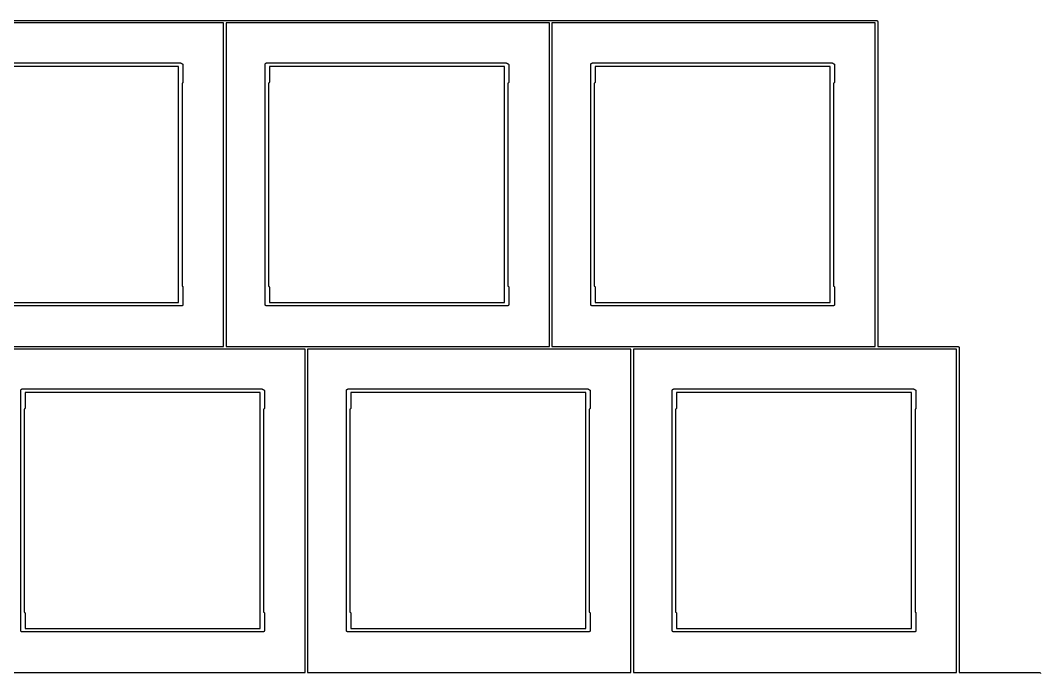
# Model space of a CAD drawing. Extents: x 111 to 240, y -138 to -61.
# Drawn here: x 175.4 to 235, y -99.5 to -61.3 of the extents above; entities that cross this region are included whole.
import ezdxf

# ---------------------------------------------------------------- set-up
doc = ezdxf.new("R2010")
doc.units = 0
doc.header["$MEASUREMENT"] = 0
doc.layers.add('BLACK', color=7, linetype='CONTINUOUS')

msp = doc.modelspace()

# ---------------------------------------------------------------- linework, layer by layer
at = {"layer": 'BLACK', "linetype": 'CONTINUOUS'}
for p, q in [((111.118, -61.3295), (225.432, -61.3295)), ((225.432, -61.3295), (225.432, -61.3295)), ((225.432, -61.3295), (225.438, -61.3295)), ((225.438, -61.3295), (225.444, -61.3318)), ((225.444, -61.3318), (225.451, -61.3329)), ((225.451, -61.3329), (225.457, -61.3363)), ((225.457, -61.3363), (225.463, -61.3385)), ((225.463, -61.3385), (225.468, -61.3428)), ((225.468, -61.3428), (225.474, -61.3462)), ((225.474, -61.3462), (225.478, -61.3513)), ((225.478, -61.3513), (225.483, -61.3555)), ((225.483, -61.3555), (225.487, -61.3613)), ((225.487, -61.3613), (225.491, -61.3664)), ((225.491, -61.3664), (225.493, -61.3727)), ((225.493, -61.3727), (225.497, -61.3785)), ((225.497, -61.3785), (225.498, -61.385)), ((225.498, -61.385), (225.5, -61.3913)), ((225.5, -61.3913), (225.5, -61.3979)), ((225.5, -61.3979), (225.5, -61.3979)), ((225.5, -61.3979), (225.5, -80.3795)), ((187.25, -61.4795), (168.35, -61.4795)), ((187.25, -80.3795), (187.25, -61.4795)), ((206.3, -61.4795), (187.4, -61.4795)), ((187.4, -61.4795), (187.4, -80.3795)), ((206.3, -80.3795), (206.3, -61.4795)), ((225.35, -61.4795), (206.45, -61.4795)), ((206.45, -61.4795), (206.45, -80.3795)), ((225.35, -80.3795), (225.35, -61.4795)), ((170.713, -63.8152), (184.73, -63.8152)), ((184.73, -63.8152), (184.739, -63.8152)), ((184.73, -63.8152), (184.73, -63.8152)), ((184.739, -63.8152), (184.747, -63.8182)), ((184.747, -63.8182), (184.756, -63.8198)), ((184.756, -63.8198), (184.764, -63.8242)), ((184.764, -63.8242), (184.772, -63.8273)), ((184.772, -63.8273), (184.779, -63.833)), ((184.779, -63.833), (184.787, -63.8374)), ((189.707, -63.8374), (189.715, -63.833)), ((189.715, -63.833), (189.721, -63.8273)), ((189.721, -63.8273), (189.73, -63.8242)), ((189.73, -63.8242), (189.737, -63.8198)), ((189.737, -63.8198), (189.746, -63.8182)), ((189.746, -63.8182), (189.755, -63.8152)), ((189.755, -63.8152), (189.763, -63.8152)), ((189.763, -63.8152), (189.763, -63.8152)), ((189.763, -63.8152), (203.78, -63.8152)), ((203.78, -63.8152), (203.789, -63.8152)), ((203.78, -63.8152), (203.78, -63.8152)), ((203.789, -63.8152), (203.797, -63.8182)), ((203.797, -63.8182), (203.806, -63.8198)), ((203.806, -63.8198), (203.814, -63.8242)), ((203.814, -63.8242), (203.822, -63.8273)), ((203.822, -63.8273), (203.829, -63.833)), ((203.829, -63.833), (203.837, -63.8374)), ((208.756, -63.8374), (208.763, -63.833)), ((208.763, -63.833), (208.77, -63.8273)), ((208.77, -63.8273), (208.778, -63.8242)), ((208.778, -63.8242), (208.786, -63.8198)), ((208.786, -63.8198), (208.795, -63.8182)), ((208.795, -63.8182), (208.803, -63.8152)), ((208.803, -63.8152), (208.812, -63.8152)), ((208.812, -63.8152), (208.812, -63.8152)), ((208.812, -63.8152), (222.83, -63.8152)), ((222.83, -63.8152), (222.839, -63.8152)), ((222.83, -63.8152), (222.83, -63.8152)), ((222.839, -63.8152), (222.847, -63.8182)), ((222.847, -63.8182), (222.856, -63.8198)), ((222.856, -63.8198), (222.864, -63.8242)), ((222.864, -63.8242), (222.872, -63.8273)), ((222.872, -63.8273), (222.879, -63.833)), ((222.879, -63.833), (222.887, -63.8374)), ((184.621, -64.0152), (170.875, -64.0152)), ((184.622, -77.8145), (184.621, -64.0152)), ((184.787, -63.8374), (184.792, -63.8442)), ((184.792, -63.8442), (184.799, -63.8499)), ((184.799, -63.8499), (184.802, -63.8545)), ((184.802, -63.8545), (184.807, -63.8545)), ((184.807, -63.8545), (184.807, -63.8545)), ((184.807, -63.8545), (184.813, -63.8545)), ((184.813, -63.8545), (184.819, -63.8568)), ((184.819, -63.8568), (184.826, -63.8579)), ((184.826, -63.8579), (184.832, -63.8613)), ((184.832, -63.8613), (184.838, -63.8635)), ((184.838, -63.8635), (184.843, -63.8678)), ((184.843, -63.8678), (184.849, -63.8712)), ((184.849, -63.8712), (184.853, -63.8763)), ((184.853, -63.8763), (184.858, -63.8805)), ((184.858, -63.8805), (184.862, -63.8863)), ((184.862, -63.8863), (184.866, -63.8914)), ((184.866, -63.8914), (184.868, -63.8977)), ((184.868, -63.8977), (184.872, -63.9035)), ((184.872, -63.9035), (184.873, -63.91)), ((184.873, -63.91), (184.875, -63.9163)), ((184.875, -63.9163), (184.875, -63.9229)), ((184.875, -63.9229), (184.875, -63.9229)), ((184.875, -63.9229), (184.875, -64.9361)), ((189.672, -63.8976), (189.675, -63.8892)), ((189.672, -63.9065), (189.672, -63.8976)), ((189.672, -77.9232), (189.672, -63.9065)), ((189.675, -63.8892), (189.677, -63.8805)), ((189.677, -63.8805), (189.681, -63.8728)), ((189.681, -63.8728), (189.684, -63.8644)), ((189.684, -63.8644), (189.69, -63.8576)), ((189.69, -63.8576), (189.694, -63.8499)), ((189.694, -63.8499), (189.701, -63.8442)), ((189.701, -63.8442), (189.707, -63.8374)), ((189.925, -64.0152), (189.925, -64.9361)), ((203.671, -64.0152), (189.925, -64.0152)), ((203.672, -77.8145), (203.671, -64.0152)), ((203.837, -63.8374), (203.842, -63.8442)), ((203.842, -63.8442), (203.849, -63.8499)), ((203.849, -63.8499), (203.852, -63.8545)), ((203.852, -63.8545), (203.857, -63.8545)), ((203.857, -63.8545), (203.857, -63.8545)), ((203.857, -63.8545), (203.863, -63.8545)), ((203.863, -63.8545), (203.869, -63.8568)), ((203.869, -63.8568), (203.876, -63.8579)), ((203.876, -63.8579), (203.882, -63.8613)), ((203.882, -63.8613), (203.888, -63.8635)), ((203.888, -63.8635), (203.893, -63.8678)), ((203.893, -63.8678), (203.899, -63.8712)), ((203.899, -63.8712), (203.903, -63.8763)), ((203.903, -63.8763), (203.908, -63.8805)), ((203.908, -63.8805), (203.912, -63.8863)), ((203.912, -63.8863), (203.916, -63.8914)), ((203.916, -63.8914), (203.918, -63.8977)), ((203.918, -63.8977), (203.922, -63.9035)), ((203.922, -63.9035), (203.923, -63.91)), ((203.923, -63.91), (203.925, -63.9163)), ((203.925, -63.9163), (203.925, -63.9229)), ((203.925, -63.9229), (203.925, -63.9229)), ((203.925, -63.9229), (203.925, -64.9361)), ((208.721, -63.8976), (208.724, -63.8892)), ((208.721, -63.9065), (208.721, -63.8976)), ((208.721, -77.9232), (208.721, -63.9065)), ((208.724, -63.8892), (208.725, -63.8805)), ((208.725, -63.8805), (208.73, -63.8728)), ((208.73, -63.8728), (208.733, -63.8644)), ((208.733, -63.8644), (208.739, -63.8576)), ((208.739, -63.8576), (208.743, -63.8499)), ((208.743, -63.8499), (208.75, -63.8442)), ((208.75, -63.8442), (208.756, -63.8374)), ((208.975, -64.0152), (208.975, -64.9361)), ((222.721, -64.0152), (208.975, -64.0152)), ((222.722, -77.8145), (222.721, -64.0152)), ((222.887, -63.8374), (222.892, -63.8442)), ((222.892, -63.8442), (222.899, -63.8499)), ((222.899, -63.8499), (222.902, -63.8545)), ((222.902, -63.8545), (222.907, -63.8545)), ((222.907, -63.8545), (222.907, -63.8545)), ((222.907, -63.8545), (222.913, -63.8545)), ((222.913, -63.8545), (222.919, -63.8568)), ((222.919, -63.8568), (222.926, -63.8579)), ((222.926, -63.8579), (222.932, -63.8613)), ((222.932, -63.8613), (222.938, -63.8635)), ((222.938, -63.8635), (222.943, -63.8678)), ((222.943, -63.8678), (222.949, -63.8712)), ((222.949, -63.8712), (222.953, -63.8763)), ((222.953, -63.8763), (222.958, -63.8805)), ((222.958, -63.8805), (222.962, -63.8863)), ((222.962, -63.8863), (222.966, -63.8914)), ((222.966, -63.8914), (222.968, -63.8977)), ((222.968, -63.8977), (222.972, -63.9035)), ((222.972, -63.9035), (222.973, -63.91)), ((222.973, -63.91), (222.975, -63.9163)), ((222.975, -63.9163), (222.975, -63.9229)), ((222.975, -63.9229), (222.975, -63.9229)), ((222.975, -63.9229), (222.975, -64.9361)), ((184.838, -64.9955), (184.821, -65.0015)), ((184.821, -65.0015), (184.821, -76.8575)), ((184.858, -64.9785), (184.838, -64.9955)), ((184.872, -64.9555), (184.858, -64.9785)), ((184.875, -64.9361), (184.872, -64.9555)), ((189.888, -64.9955), (189.872, -65.0012)), ((189.872, -65.0012), (189.872, -76.8578)), ((189.908, -64.9785), (189.888, -64.9955)), ((189.922, -64.9555), (189.908, -64.9785)), ((189.925, -64.9361), (189.922, -64.9555)), ((203.888, -64.9955), (203.871, -65.0015)), ((203.871, -65.0015), (203.871, -76.8575)), ((203.908, -64.9785), (203.888, -64.9955)), ((203.922, -64.9555), (203.908, -64.9785)), ((203.925, -64.9361), (203.922, -64.9555)), ((208.938, -64.9955), (208.921, -65.0017)), ((208.921, -65.0017), (208.921, -76.8573)), ((208.958, -64.9785), (208.938, -64.9955)), ((208.972, -64.9555), (208.958, -64.9785)), ((208.975, -64.9361), (208.972, -64.9555)), ((222.938, -64.9955), (222.921, -65.0015)), ((222.921, -65.0015), (222.921, -76.8575)), ((222.958, -64.9785), (222.938, -64.9955)), ((222.972, -64.9555), (222.958, -64.9785)), ((222.975, -64.9361), (222.972, -64.9555)), ((184.821, -76.8575), (184.838, -76.8635)), ((184.838, -76.8635), (184.858, -76.8805)), ((184.858, -76.8805), (184.872, -76.9035)), ((184.872, -76.9035), (184.875, -76.9229)), ((184.875, -76.9229), (184.875, -77.9361)), ((189.872, -76.8578), (189.888, -76.8635)), ((189.888, -76.8635), (189.908, -76.8805)), ((189.908, -76.8805), (189.922, -76.9035)), ((189.922, -76.9035), (189.925, -76.9229)), ((189.925, -76.9229), (189.925, -77.8145)), ((203.871, -76.8575), (203.888, -76.8635)), ((203.888, -76.8635), (203.908, -76.8805)), ((203.908, -76.8805), (203.922, -76.9035)), ((203.922, -76.9035), (203.925, -76.9229)), ((203.925, -76.9229), (203.925, -77.9361)), ((208.921, -76.8573), (208.938, -76.8635)), ((208.938, -76.8635), (208.958, -76.8805)), ((208.958, -76.8805), (208.972, -76.9035)), ((208.972, -76.9035), (208.975, -76.9229)), ((208.975, -76.9229), (208.975, -77.8145)), ((222.921, -76.8575), (222.938, -76.8635)), ((222.938, -76.8635), (222.958, -76.8805)), ((222.958, -76.8805), (222.972, -76.9035)), ((222.972, -76.9035), (222.975, -76.9229)), ((222.975, -76.9229), (222.975, -77.9361)), ((184.73, -78.0145), (170.713, -78.0145)), ((170.875, -77.8145), (184.622, -77.8145)), ((184.739, -78.0145), (184.73, -78.0145)), ((184.73, -78.0145), (184.73, -78.0145)), ((184.747, -78.0115), (184.739, -78.0145)), ((184.756, -78.0099), (184.747, -78.0115)), ((184.764, -78.0055), (184.756, -78.0099)), ((184.767, -78.0045), (184.764, -78.0055)), ((184.807, -78.0045), (184.767, -78.0045)), ((184.813, -78.0045), (184.807, -78.0045)), ((184.807, -78.0045), (184.807, -78.0045)), ((184.819, -78.0022), (184.813, -78.0045)), ((184.826, -78.0011), (184.819, -78.0022)), ((184.832, -77.9977), (184.826, -78.0011)), ((184.838, -77.9955), (184.832, -77.9977)), ((184.843, -77.9912), (184.838, -77.9955)), ((184.849, -77.9878), (184.843, -77.9912)), ((184.853, -77.9827), (184.849, -77.9878)), ((184.858, -77.9785), (184.853, -77.9827)), ((184.862, -77.9727), (184.858, -77.9785)), ((184.866, -77.9676), (184.862, -77.9727)), ((184.868, -77.9613), (184.866, -77.9676)), ((184.872, -77.9555), (184.868, -77.9613)), ((184.873, -77.949), (184.872, -77.9555)), ((184.875, -77.9427), (184.873, -77.949)), ((184.875, -77.9361), (184.875, -77.9361)), ((184.875, -77.9361), (184.875, -77.9427)), ((189.672, -77.9321), (189.672, -77.9232)), ((189.672, -77.9232), (189.672, -77.9232)), ((189.675, -77.9405), (189.672, -77.9321)), ((189.677, -77.9492), (189.675, -77.9405)), ((189.681, -77.9569), (189.677, -77.9492)), ((189.684, -77.9653), (189.681, -77.9569)), ((189.69, -77.9721), (189.684, -77.9653)), ((189.694, -77.9798), (189.69, -77.9721)), ((189.701, -77.9855), (189.694, -77.9798)), ((189.707, -77.9923), (189.701, -77.9855)), ((189.715, -77.9967), (189.707, -77.9923)), ((189.721, -78.0024), (189.715, -77.9967)), ((189.73, -78.0055), (189.721, -78.0024)), ((189.737, -78.0099), (189.73, -78.0055)), ((189.746, -78.0115), (189.737, -78.0099)), ((189.755, -78.0145), (189.746, -78.0115)), ((189.763, -78.0145), (189.755, -78.0145)), ((203.78, -78.0145), (189.763, -78.0145)), ((189.763, -78.0145), (189.763, -78.0145)), ((189.925, -77.8145), (203.672, -77.8145)), ((203.789, -78.0145), (203.78, -78.0145)), ((203.78, -78.0145), (203.78, -78.0145)), ((203.797, -78.0115), (203.789, -78.0145)), ((203.806, -78.0099), (203.797, -78.0115)), ((203.814, -78.0055), (203.806, -78.0099)), ((203.817, -78.0045), (203.814, -78.0055)), ((203.857, -78.0045), (203.817, -78.0045)), ((203.863, -78.0045), (203.857, -78.0045)), ((203.857, -78.0045), (203.857, -78.0045)), ((203.869, -78.0022), (203.863, -78.0045)), ((203.876, -78.0011), (203.869, -78.0022)), ((203.882, -77.9977), (203.876, -78.0011)), ((203.888, -77.9955), (203.882, -77.9977)), ((203.893, -77.9912), (203.888, -77.9955)), ((203.899, -77.9878), (203.893, -77.9912)), ((203.903, -77.9827), (203.899, -77.9878)), ((203.908, -77.9785), (203.903, -77.9827)), ((203.912, -77.9727), (203.908, -77.9785)), ((203.916, -77.9676), (203.912, -77.9727)), ((203.918, -77.9613), (203.916, -77.9676)), ((203.922, -77.9555), (203.918, -77.9613)), ((203.923, -77.949), (203.922, -77.9555)), ((203.925, -77.9427), (203.923, -77.949)), ((203.925, -77.9361), (203.925, -77.9361)), ((203.925, -77.9361), (203.925, -77.9427)), ((208.721, -77.9321), (208.721, -77.9232)), ((208.721, -77.9232), (208.721, -77.9232)), ((208.724, -77.9405), (208.721, -77.9321)), ((208.725, -77.9492), (208.724, -77.9405)), ((208.73, -77.9569), (208.725, -77.9492)), ((208.733, -77.9653), (208.73, -77.9569)), ((208.739, -77.9721), (208.733, -77.9653)), ((208.743, -77.9798), (208.739, -77.9721)), ((208.75, -77.9855), (208.743, -77.9798)), ((208.756, -77.9923), (208.75, -77.9855)), ((208.763, -77.9967), (208.756, -77.9923)), ((208.77, -78.0024), (208.763, -77.9967)), ((208.778, -78.0055), (208.77, -78.0024)), ((208.786, -78.0099), (208.778, -78.0055)), ((208.795, -78.0115), (208.786, -78.0099)), ((208.803, -78.0145), (208.795, -78.0115)), ((208.812, -78.0145), (208.803, -78.0145)), ((222.83, -78.0145), (208.812, -78.0145)), ((208.812, -78.0145), (208.812, -78.0145)), ((208.975, -77.8145), (222.722, -77.8145)), ((222.839, -78.0145), (222.83, -78.0145)), ((222.83, -78.0145), (222.83, -78.0145)), ((222.847, -78.0115), (222.839, -78.0145)), ((222.856, -78.0099), (222.847, -78.0115)), ((222.864, -78.0055), (222.856, -78.0099)), ((222.867, -78.0045), (222.864, -78.0055)), ((222.907, -78.0045), (222.867, -78.0045)), ((222.913, -78.0045), (222.907, -78.0045)), ((222.907, -78.0045), (222.907, -78.0045)), ((222.919, -78.0022), (222.913, -78.0045)), ((222.926, -78.0011), (222.919, -78.0022)), ((222.932, -77.9977), (222.926, -78.0011)), ((222.938, -77.9955), (222.932, -77.9977)), ((222.943, -77.9912), (222.938, -77.9955)), ((222.949, -77.9878), (222.943, -77.9912)), ((222.953, -77.9827), (222.949, -77.9878)), ((222.958, -77.9785), (222.953, -77.9827)), ((222.962, -77.9727), (222.958, -77.9785)), ((222.966, -77.9676), (222.962, -77.9727)), ((222.968, -77.9613), (222.966, -77.9676)), ((222.972, -77.9555), (222.968, -77.9613)), ((222.973, -77.949), (222.972, -77.9555)), ((222.975, -77.9427), (222.973, -77.949)), ((222.975, -77.9361), (222.975, -77.9361)), ((222.975, -77.9361), (222.975, -77.9427)), ((168.35, -80.3795), (187.25, -80.3795)), ((192.012, -80.5295), (173.112, -80.5295)), ((187.4, -80.3795), (206.3, -80.3795)), ((192.012, -99.4295), (192.012, -80.5295)), ((211.062, -80.5295), (192.162, -80.5295)), ((192.162, -80.5295), (192.162, -99.4295)), ((206.45, -80.3795), (225.35, -80.3795)), ((211.062, -99.4295), (211.062, -80.5295)), ((230.112, -80.5295), (211.212, -80.5295)), ((211.212, -80.5295), (211.212, -99.4295)), ((225.5, -80.3795), (230.194, -80.3795)), ((230.113, -99.4295), (230.112, -80.5295)), ((230.194, -80.3795), (230.194, -80.3795)), ((230.194, -80.3795), (230.201, -80.3795)), ((230.201, -80.3795), (230.207, -80.3818)), ((230.207, -80.3818), (230.214, -80.3829)), ((230.214, -80.3829), (230.219, -80.3863)), ((230.219, -80.3863), (230.226, -80.3885)), ((230.226, -80.3885), (230.231, -80.3928)), ((230.231, -80.3928), (230.236, -80.3962)), ((230.236, -80.3962), (230.241, -80.4013)), ((230.241, -80.4013), (230.246, -80.4055)), ((230.246, -80.4055), (230.249, -80.4113)), ((230.249, -80.4113), (230.253, -80.4164)), ((230.253, -80.4164), (230.256, -80.4227)), ((230.256, -80.4227), (230.259, -80.4285)), ((230.259, -80.4285), (230.26, -80.435)), ((230.26, -80.435), (230.262, -80.4413)), ((230.262, -80.4413), (230.262, -80.4479)), ((230.262, -80.4479), (230.262, -80.4479)), ((230.262, -80.4479), (230.262, -99.4295)), ((175.389, -82.9305), (175.394, -82.9228)), ((175.394, -82.9228), (175.397, -82.9144)), ((175.397, -82.9144), (175.402, -82.9076)), ((175.402, -82.9076), (175.407, -82.8999)), ((175.407, -82.8999), (175.414, -82.8942)), ((175.414, -82.8942), (175.419, -82.8874)), ((175.419, -82.8874), (175.427, -82.883)), ((175.427, -82.883), (175.434, -82.8773)), ((175.434, -82.8773), (175.442, -82.8742)), ((175.442, -82.8742), (175.45, -82.8698)), ((175.45, -82.8698), (175.459, -82.8682)), ((175.459, -82.8682), (175.467, -82.8652)), ((175.467, -82.8652), (175.476, -82.8652)), ((175.476, -82.8652), (175.476, -82.8652)), ((175.476, -82.8652), (189.493, -82.8652)), ((189.493, -82.8652), (189.502, -82.8652)), ((189.493, -82.8652), (189.493, -82.8652)), ((189.502, -82.8652), (189.51, -82.8682)), ((189.51, -82.8682), (189.519, -82.8698)), ((189.519, -82.8698), (189.526, -82.8742)), ((189.526, -82.8742), (189.535, -82.8773)), ((189.535, -82.8773), (189.542, -82.883)), ((189.542, -82.883), (189.549, -82.8874)), ((189.549, -82.8874), (189.555, -82.8942)), ((189.555, -82.8942), (189.562, -82.8999)), ((189.562, -82.8999), (189.564, -82.9045)), ((189.564, -82.9045), (189.569, -82.9045)), ((189.569, -82.9045), (189.569, -82.9045)), ((189.569, -82.9045), (189.576, -82.9045)), ((189.576, -82.9045), (189.582, -82.9068)), ((189.582, -82.9068), (189.589, -82.9079)), ((189.589, -82.9079), (189.594, -82.9113)), ((189.594, -82.9113), (189.601, -82.9135)), ((189.601, -82.9135), (189.606, -82.9178)), ((189.606, -82.9178), (189.611, -82.9212)), ((189.611, -82.9212), (189.616, -82.9263)), ((194.439, -82.9305), (194.444, -82.9228)), ((194.444, -82.9228), (194.447, -82.9144)), ((194.447, -82.9144), (194.452, -82.9076)), ((194.452, -82.9076), (194.457, -82.8999)), ((194.457, -82.8999), (194.464, -82.8942)), ((194.464, -82.8942), (194.469, -82.8874)), ((194.469, -82.8874), (194.477, -82.883)), ((194.477, -82.883), (194.484, -82.8773)), ((194.484, -82.8773), (194.492, -82.8742)), ((194.492, -82.8742), (194.5, -82.8698)), ((194.5, -82.8698), (194.509, -82.8682)), ((194.509, -82.8682), (194.517, -82.8652)), ((194.517, -82.8652), (194.526, -82.8652)), ((194.526, -82.8652), (194.526, -82.8652)), ((194.526, -82.8652), (208.543, -82.8652)), ((208.543, -82.8652), (208.552, -82.8652)), ((208.543, -82.8652), (208.543, -82.8652)), ((208.552, -82.8652), (208.56, -82.8682)), ((208.56, -82.8682), (208.569, -82.8698)), ((208.569, -82.8698), (208.576, -82.8742)), ((208.576, -82.8742), (208.585, -82.8773)), ((208.585, -82.8773), (208.592, -82.883)), ((208.592, -82.883), (208.599, -82.8874)), ((208.599, -82.8874), (208.605, -82.8942)), ((208.605, -82.8942), (208.612, -82.8999)), ((208.612, -82.8999), (208.614, -82.9045)), ((208.614, -82.9045), (208.619, -82.9045)), ((208.619, -82.9045), (208.619, -82.9045)), ((208.619, -82.9045), (208.626, -82.9045)), ((208.626, -82.9045), (208.632, -82.9068)), ((208.632, -82.9068), (208.639, -82.9079)), ((208.639, -82.9079), (208.644, -82.9113)), ((208.644, -82.9113), (208.651, -82.9135)), ((208.651, -82.9135), (208.656, -82.9178)), ((208.656, -82.9178), (208.661, -82.9212)), ((208.661, -82.9212), (208.666, -82.9263)), ((213.489, -82.9305), (213.494, -82.9228)), ((213.494, -82.9228), (213.497, -82.9144)), ((213.497, -82.9144), (213.502, -82.9076)), ((213.502, -82.9076), (213.507, -82.8999)), ((213.507, -82.8999), (213.514, -82.8942)), ((213.514, -82.8942), (213.519, -82.8874)), ((213.519, -82.8874), (213.527, -82.883)), ((213.527, -82.883), (213.534, -82.8773)), ((213.534, -82.8773), (213.542, -82.8742)), ((213.542, -82.8742), (213.55, -82.8698)), ((213.55, -82.8698), (213.559, -82.8682)), ((213.559, -82.8682), (213.567, -82.8652)), ((213.567, -82.8652), (213.576, -82.8652)), ((213.576, -82.8652), (213.576, -82.8652)), ((213.576, -82.8652), (227.593, -82.8652)), ((227.593, -82.8652), (227.602, -82.8652)), ((227.593, -82.8652), (227.593, -82.8652)), ((227.602, -82.8652), (227.61, -82.8682)), ((227.61, -82.8682), (227.619, -82.8698)), ((227.619, -82.8698), (227.627, -82.8742)), ((227.627, -82.8742), (227.635, -82.8773)), ((227.635, -82.8773), (227.642, -82.883)), ((227.642, -82.883), (227.65, -82.8874)), ((227.65, -82.8874), (227.655, -82.8942)), ((227.655, -82.8942), (227.662, -82.8999)), ((227.662, -82.8999), (227.665, -82.9045)), ((227.665, -82.9045), (227.669, -82.9045)), ((227.669, -82.9045), (227.669, -82.9045)), ((227.669, -82.9045), (227.676, -82.9045)), ((227.676, -82.9045), (227.682, -82.9068)), ((227.682, -82.9068), (227.689, -82.9079)), ((227.689, -82.9079), (227.694, -82.9113)), ((227.694, -82.9113), (227.701, -82.9135)), ((227.701, -82.9135), (227.706, -82.9178)), ((227.706, -82.9178), (227.711, -82.9212)), ((227.711, -82.9212), (227.716, -82.9263)), ((175.385, -82.9476), (175.388, -82.9392)), ((175.385, -82.9565), (175.385, -82.9476)), ((175.385, -96.9732), (175.385, -82.9565)), ((175.388, -82.9392), (175.389, -82.9305)), ((175.637, -83.0652), (175.637, -83.9861)), ((189.384, -83.0652), (175.637, -83.0652)), ((189.384, -96.8645), (189.384, -83.0652)), ((189.616, -82.9263), (189.621, -82.9305)), ((189.621, -82.9305), (189.624, -82.9363)), ((189.624, -82.9363), (189.628, -82.9414)), ((189.628, -82.9414), (189.631, -82.9477)), ((189.631, -82.9477), (189.634, -82.9535)), ((189.634, -82.9535), (189.635, -82.96)), ((189.635, -82.96), (189.637, -82.9663)), ((189.637, -82.9663), (189.637, -82.9729)), ((189.637, -82.9729), (189.637, -82.9729)), ((189.637, -82.9729), (189.637, -83.9861)), ((194.435, -82.9476), (194.438, -82.9392)), ((194.435, -82.9565), (194.435, -82.9476)), ((194.435, -96.9732), (194.435, -82.9565)), ((194.438, -82.9392), (194.439, -82.9305)), ((194.688, -83.0652), (194.688, -83.9861)), ((208.434, -83.0652), (194.688, -83.0652)), ((208.434, -96.8645), (208.434, -83.0652)), ((208.666, -82.9263), (208.671, -82.9305)), ((208.671, -82.9305), (208.674, -82.9363)), ((208.674, -82.9363), (208.678, -82.9414)), ((208.678, -82.9414), (208.681, -82.9477)), ((208.681, -82.9477), (208.684, -82.9535)), ((208.684, -82.9535), (208.685, -82.96)), ((208.685, -82.96), (208.687, -82.9663)), ((208.687, -82.9663), (208.687, -82.9729)), ((208.687, -82.9729), (208.688, -82.9729)), ((208.688, -82.9729), (208.688, -83.9861)), ((213.484, -96.9732), (213.485, -82.9565)), ((213.485, -82.9476), (213.488, -82.9392)), ((213.485, -82.9565), (213.485, -82.9476)), ((213.488, -82.9392), (213.489, -82.9305)), ((213.737, -83.0652), (213.737, -83.9861)), ((227.484, -83.0652), (213.737, -83.0652)), ((227.485, -96.8645), (227.484, -83.0652)), ((227.716, -82.9263), (227.721, -82.9305)), ((227.721, -82.9305), (227.724, -82.9363)), ((227.724, -82.9363), (227.728, -82.9414)), ((227.728, -82.9414), (227.731, -82.9477)), ((227.731, -82.9477), (227.734, -82.9535)), ((227.734, -82.9535), (227.735, -82.96)), ((227.735, -82.96), (227.737, -82.9663)), ((227.737, -82.9663), (227.737, -82.9729)), ((227.737, -82.9729), (227.737, -82.9729)), ((227.737, -82.9729), (227.737, -83.9861)), ((175.601, -84.0455), (175.585, -84.0512)), ((175.585, -84.0512), (175.585, -95.9078)), ((175.621, -84.0285), (175.601, -84.0455)), ((175.634, -84.0055), (175.621, -84.0285)), ((175.637, -83.9861), (175.634, -84.0055)), ((189.601, -84.0455), (189.584, -84.0515)), ((189.584, -84.0515), (189.584, -95.9075)), ((189.621, -84.0285), (189.601, -84.0455)), ((189.634, -84.0055), (189.621, -84.0285)), ((189.637, -83.9861), (189.634, -84.0055)), ((194.651, -84.0455), (194.635, -84.0512)), ((194.635, -84.0512), (194.635, -95.9078)), ((194.671, -84.0285), (194.651, -84.0455)), ((194.684, -84.0055), (194.671, -84.0285)), ((194.688, -83.9861), (194.684, -84.0055)), ((208.651, -84.0455), (208.634, -84.0515)), ((208.634, -84.0515), (208.634, -95.9075)), ((208.671, -84.0285), (208.651, -84.0455)), ((208.684, -84.0055), (208.671, -84.0285)), ((208.688, -83.9861), (208.684, -84.0055)), ((213.701, -84.0455), (213.684, -84.0513)), ((213.684, -84.0513), (213.684, -95.9077)), ((213.721, -84.0285), (213.701, -84.0455)), ((213.734, -84.0055), (213.721, -84.0285)), ((213.737, -83.9861), (213.734, -84.0055)), ((227.701, -84.0455), (227.684, -84.0513)), ((227.684, -84.0513), (227.684, -95.9077)), ((227.721, -84.0285), (227.701, -84.0455)), ((227.734, -84.0055), (227.721, -84.0285)), ((227.737, -83.9861), (227.734, -84.0055)), ((175.585, -95.9078), (175.601, -95.9135)), ((175.601, -95.9135), (175.621, -95.9305)), ((175.621, -95.9305), (175.634, -95.9535)), ((175.634, -95.9535), (175.637, -95.9729)), ((175.637, -95.9729), (175.637, -96.8645)), ((189.584, -95.9075), (189.601, -95.9135)), ((189.601, -95.9135), (189.621, -95.9305)), ((189.621, -95.9305), (189.634, -95.9535)), ((189.634, -95.9535), (189.637, -95.9729)), ((189.637, -95.9729), (189.637, -96.9861)), ((194.635, -95.9078), (194.651, -95.9135)), ((194.651, -95.9135), (194.671, -95.9305)), ((194.671, -95.9305), (194.684, -95.9535)), ((194.684, -95.9535), (194.688, -95.9729)), ((194.688, -95.9729), (194.688, -96.8645)), ((208.634, -95.9075), (208.651, -95.9135)), ((208.651, -95.9135), (208.671, -95.9305)), ((208.671, -95.9305), (208.684, -95.9535)), ((208.684, -95.9535), (208.688, -95.9729)), ((208.688, -95.9729), (208.688, -96.9861)), ((213.684, -95.9077), (213.701, -95.9135)), ((213.701, -95.9135), (213.721, -95.9305)), ((213.721, -95.9305), (213.734, -95.9535)), ((213.734, -95.9535), (213.737, -95.9729)), ((213.737, -95.9729), (213.737, -96.8645)), ((227.684, -95.9077), (227.701, -95.9135)), ((227.701, -95.9135), (227.721, -95.9305)), ((227.721, -95.9305), (227.734, -95.9535)), ((227.734, -95.9535), (227.737, -95.9729)), ((227.737, -95.9729), (227.737, -96.9861)), ((175.385, -96.9821), (175.385, -96.9732)), ((175.385, -96.9732), (175.385, -96.9732)), ((175.388, -96.9905), (175.385, -96.9821)), ((175.389, -96.9992), (175.388, -96.9905)), ((175.394, -97.0069), (175.389, -96.9992)), ((175.397, -97.0153), (175.394, -97.0069)), ((175.402, -97.0221), (175.397, -97.0153)), ((175.407, -97.0298), (175.402, -97.0221)), ((175.414, -97.0355), (175.407, -97.0298)), ((175.419, -97.0423), (175.414, -97.0355)), ((175.427, -97.0467), (175.419, -97.0423)), ((175.434, -97.0524), (175.427, -97.0467)), ((175.442, -97.0555), (175.434, -97.0524)), ((175.45, -97.0599), (175.442, -97.0555)), ((175.459, -97.0615), (175.45, -97.0599)), ((175.467, -97.0645), (175.459, -97.0615)), ((175.476, -97.0645), (175.467, -97.0645)), ((189.493, -97.0645), (175.476, -97.0645)), ((175.476, -97.0645), (175.476, -97.0645)), ((175.637, -96.8645), (189.384, -96.8645)), ((189.502, -97.0645), (189.493, -97.0645)), ((189.493, -97.0645), (189.493, -97.0645)), ((189.51, -97.0615), (189.502, -97.0645)), ((189.519, -97.0599), (189.51, -97.0615)), ((189.526, -97.0555), (189.519, -97.0599)), ((189.529, -97.0545), (189.526, -97.0555)), ((189.569, -97.0545), (189.529, -97.0545)), ((189.576, -97.0545), (189.569, -97.0545)), ((189.569, -97.0545), (189.569, -97.0545)), ((189.582, -97.0522), (189.576, -97.0545)), ((189.589, -97.0511), (189.582, -97.0522)), ((189.594, -97.0477), (189.589, -97.0511)), ((189.601, -97.0455), (189.594, -97.0477)), ((189.606, -97.0412), (189.601, -97.0455)), ((189.611, -97.0378), (189.606, -97.0412)), ((189.616, -97.0327), (189.611, -97.0378)), ((189.621, -97.0285), (189.616, -97.0327)), ((189.624, -97.0227), (189.621, -97.0285)), ((189.628, -97.0176), (189.624, -97.0227)), ((189.631, -97.0113), (189.628, -97.0176)), ((189.634, -97.0055), (189.631, -97.0113)), ((189.635, -96.999), (189.634, -97.0055)), ((189.637, -96.9927), (189.635, -96.999)), ((189.637, -96.9861), (189.637, -96.9861)), ((189.637, -96.9861), (189.637, -96.9927)), ((194.435, -96.9821), (194.435, -96.9732)), ((194.435, -96.9732), (194.435, -96.9732)), ((194.438, -96.9905), (194.435, -96.9821)), ((194.439, -96.9992), (194.438, -96.9905)), ((194.444, -97.0069), (194.439, -96.9992)), ((194.447, -97.0153), (194.444, -97.0069)), ((194.452, -97.0221), (194.447, -97.0153)), ((194.457, -97.0298), (194.452, -97.0221)), ((194.464, -97.0355), (194.457, -97.0298)), ((194.469, -97.0423), (194.464, -97.0355)), ((194.477, -97.0467), (194.469, -97.0423)), ((194.484, -97.0524), (194.477, -97.0467)), ((194.492, -97.0555), (194.484, -97.0524)), ((194.5, -97.0599), (194.492, -97.0555)), ((194.509, -97.0615), (194.5, -97.0599)), ((194.517, -97.0645), (194.509, -97.0615)), ((194.526, -97.0645), (194.517, -97.0645)), ((208.543, -97.0645), (194.526, -97.0645)), ((194.526, -97.0645), (194.526, -97.0645)), ((194.688, -96.8645), (208.434, -96.8645)), ((208.552, -97.0645), (208.543, -97.0645)), ((208.543, -97.0645), (208.543, -97.0645)), ((208.56, -97.0615), (208.552, -97.0645)), ((208.569, -97.0599), (208.56, -97.0615)), ((208.576, -97.0555), (208.569, -97.0599)), ((208.579, -97.0545), (208.576, -97.0555)), ((208.619, -97.0545), (208.579, -97.0545)), ((208.626, -97.0545), (208.619, -97.0545)), ((208.619, -97.0545), (208.619, -97.0545)), ((208.632, -97.0522), (208.626, -97.0545)), ((208.639, -97.0511), (208.632, -97.0522)), ((208.644, -97.0477), (208.639, -97.0511)), ((208.651, -97.0455), (208.644, -97.0477)), ((208.656, -97.0412), (208.651, -97.0455)), ((208.661, -97.0378), (208.656, -97.0412)), ((208.666, -97.0327), (208.661, -97.0378)), ((208.671, -97.0285), (208.666, -97.0327)), ((208.674, -97.0227), (208.671, -97.0285)), ((208.678, -97.0176), (208.674, -97.0227)), ((208.681, -97.0113), (208.678, -97.0176)), ((208.684, -97.0055), (208.681, -97.0113)), ((208.685, -96.999), (208.684, -97.0055)), ((208.687, -96.9927), (208.685, -96.999)), ((208.688, -96.9861), (208.687, -96.9861)), ((208.687, -96.9861), (208.687, -96.9927)), ((213.485, -96.9732), (213.484, -96.9732)), ((213.485, -96.9821), (213.485, -96.9732)), ((213.488, -96.9905), (213.485, -96.9821)), ((213.489, -96.9992), (213.488, -96.9905)), ((213.494, -97.0069), (213.489, -96.9992)), ((213.497, -97.0153), (213.494, -97.0069)), ((213.502, -97.0221), (213.497, -97.0153)), ((213.507, -97.0298), (213.502, -97.0221)), ((213.514, -97.0355), (213.507, -97.0298)), ((213.519, -97.0423), (213.514, -97.0355)), ((213.527, -97.0467), (213.519, -97.0423)), ((213.534, -97.0524), (213.527, -97.0467)), ((213.542, -97.0555), (213.534, -97.0524)), ((213.55, -97.0599), (213.542, -97.0555)), ((213.559, -97.0615), (213.55, -97.0599)), ((213.567, -97.0645), (213.559, -97.0615)), ((213.576, -97.0645), (213.567, -97.0645)), ((227.593, -97.0645), (213.576, -97.0645)), ((213.576, -97.0645), (213.576, -97.0645)), ((213.737, -96.8645), (227.485, -96.8645)), ((227.602, -97.0645), (227.593, -97.0645)), ((227.593, -97.0645), (227.593, -97.0645)), ((227.61, -97.0615), (227.602, -97.0645)), ((227.619, -97.0599), (227.61, -97.0615)), ((227.627, -97.0555), (227.619, -97.0599)), ((227.63, -97.0545), (227.627, -97.0555)), ((227.669, -97.0545), (227.63, -97.0545)), ((227.676, -97.0545), (227.669, -97.0545)), ((227.669, -97.0545), (227.669, -97.0545)), ((227.682, -97.0522), (227.676, -97.0545)), ((227.689, -97.0511), (227.682, -97.0522)), ((227.694, -97.0477), (227.689, -97.0511)), ((227.701, -97.0455), (227.694, -97.0477)), ((227.706, -97.0412), (227.701, -97.0455)), ((227.711, -97.0378), (227.706, -97.0412)), ((227.716, -97.0327), (227.711, -97.0378)), ((227.721, -97.0285), (227.716, -97.0327)), ((227.724, -97.0227), (227.721, -97.0285)), ((227.728, -97.0176), (227.724, -97.0227)), ((227.731, -97.0113), (227.728, -97.0176)), ((227.734, -97.0055), (227.731, -97.0113)), ((227.735, -96.999), (227.734, -97.0055)), ((227.737, -96.9927), (227.735, -96.999)), ((227.737, -96.9861), (227.737, -96.9861)), ((227.737, -96.9861), (227.737, -96.9927)), ((173.112, -99.4295), (192.012, -99.4295)), ((192.162, -99.4295), (211.062, -99.4295)), ((211.212, -99.4295), (230.113, -99.4295)), ((230.262, -99.4295), (234.957, -99.4295)), ((234.957, -99.4295), (234.957, -99.4295)), ((234.957, -99.4295), (234.963, -99.4295)), ((234.963, -99.4295), (234.969, -99.4318)), ((234.969, -99.4318), (234.976, -99.4329)), ((234.976, -99.4329), (234.982, -99.4363)), ((234.982, -99.4363), (234.988, -99.4385)), ((234.988, -99.4385), (234.993, -99.4428)), ((234.993, -99.4428), (234.999, -99.4462)), ((234.999, -99.4462), (235.003, -99.4513)), ((235.003, -99.4513), (235.008, -99.4555)), ((235.008, -99.4555), (235.012, -99.4613)), ((235.012, -99.4613), (235.016, -99.4664)), ((235.016, -99.4664), (235.018, -99.4727)), ((235.018, -99.4727), (235.022, -99.4785)), ((235.022, -99.4785), (235.023, -99.485)), ((235.023, -99.485), (235.025, -99.4913)), ((235.025, -99.4913), (235.025, -99.4979))]:
    msp.add_line(p, q, dxfattribs=at)

doc.saveas('drawing.dxf')
